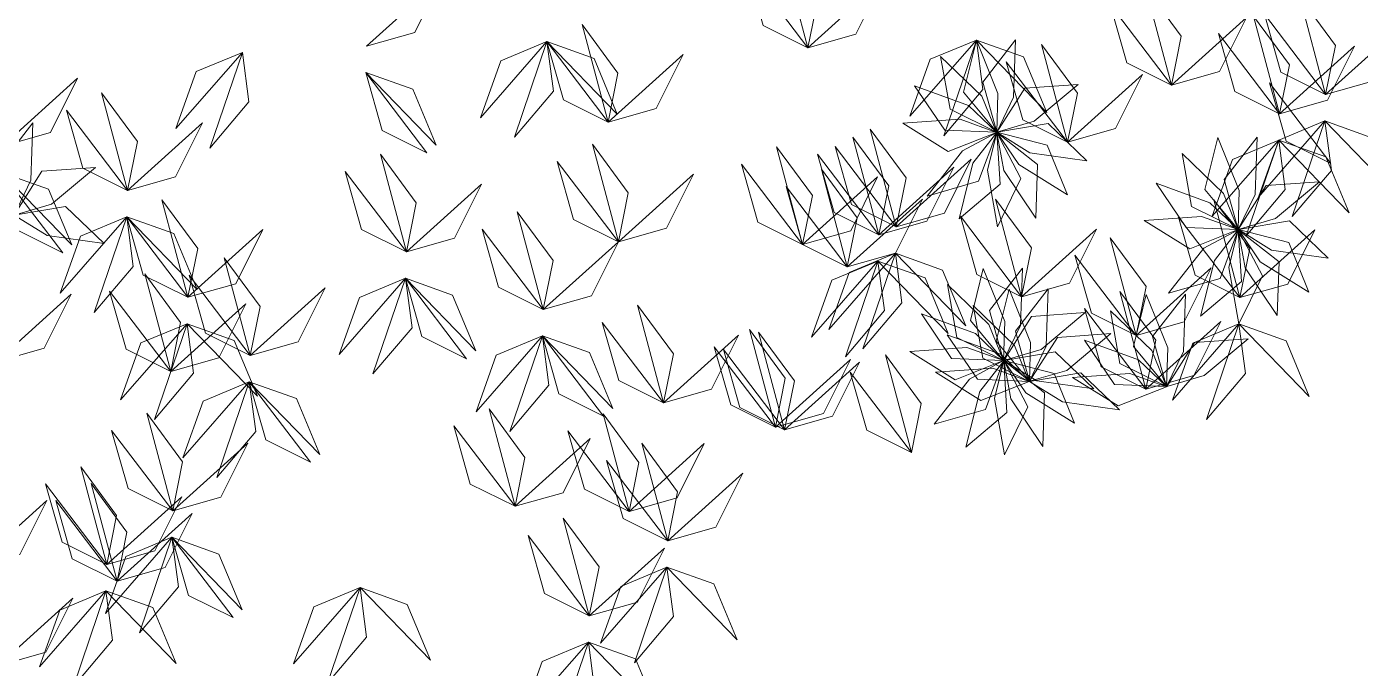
# Model space of a CAD drawing. Header units: inches. Extents: x 4350 to 28384, y -6772 to 993.
# Drawn here: x 15436.1 to 15515.3, y -3554.4 to -3516.3 of the extents above; entities that cross this region are included whole.
import ezdxf

# ---------------------------------------------------------------- set-up
doc = ezdxf.new("R2010")
doc.units = ezdxf.units.IN
doc.header["$MEASUREMENT"] = 0
doc.layers.add('ARREDAMENTO', color=2, linetype='Continuous', lineweight=18)

# ---------------------------------------------------------------- blocks, each defined once
blk = doc.blocks.new('chioma jacaranda')
at = {"layer": 'ARREDAMENTO', "lineweight": 0}
for points in [[(14543.827, -3515.251), (14544.412, -3512.345), (14542.285, -3509.455), (14543.827, -3515.251)], [(14517.645, -3515.158), (14520.497, -3514.352), (14522.097, -3511.139), (14517.645, -3515.158)], [(14543.827, -3515.251), (14541.173, -3513.93), (14540.196, -3510.477), (14543.827, -3515.251)], [(14543.827, -3515.251), (14546.68, -3514.444), (14548.279, -3511.232), (14543.827, -3515.251)], [(14565.4, -3517.471), (14565.985, -3514.565), (14563.857, -3511.675), (14565.4, -3517.471)], [(14565.4, -3517.471), (14562.746, -3516.15), (14561.769, -3512.697), (14565.4, -3517.471)], [(14574.551, -3518.034), (14575.136, -3515.128), (14573.009, -3512.238), (14574.551, -3518.034)], [(14565.4, -3517.471), (14568.252, -3516.664), (14569.852, -3513.452), (14565.4, -3517.471)], [(14571.815, -3519.175), (14572.4, -3516.269), (14570.273, -3513.379), (14571.815, -3519.175)], [(14574.551, -3518.034), (14571.897, -3516.713), (14570.92, -3513.26), (14574.551, -3518.034)], [(14531.975, -3519.667), (14532.56, -3516.761), (14530.433, -3513.871), (14531.975, -3519.667)], [(14574.551, -3518.034), (14577.404, -3517.228), (14579.003, -3514.015), (14574.551, -3518.034)], [(14528.344, -3514.893), (14525.608, -3516.034), (14524.403, -3519.414), (14528.344, -3514.893)], [(14528.344, -3514.893), (14528.734, -3517.832), (14526.418, -3520.573), (14528.344, -3514.893)], [(14531.975, -3519.667), (14529.321, -3518.346), (14528.344, -3514.893), (14531.975, -3519.667)], [(14528.344, -3514.893), (14531.137, -3515.889), (14532.518, -3519.201), (14528.344, -3514.893)], [(14531.975, -3519.667), (14529.321, -3518.346), (14528.344, -3514.893), (14531.975, -3519.667)], [(14553.827, -3514.802), (14551.091, -3515.943), (14549.885, -3519.323), (14553.827, -3514.802)], [(14553.827, -3514.802), (14554.216, -3517.74), (14551.901, -3520.482), (14553.827, -3514.802)], [(14553.827, -3514.802), (14555.104, -3517.962), (14555.031, -3520.267), (14553.065, -3517.891), (14553.827, -3514.802)], [(14553.827, -3514.802), (14556.619, -3515.797), (14558.001, -3519.109), (14553.827, -3514.802)], [(14556.157, -3514.783), (14556.038, -3518.189), (14555.034, -3520.266), (14554.205, -3517.295), (14556.157, -3514.783)], [(14559.234, -3520.861), (14559.819, -3517.954), (14557.692, -3515.064), (14559.234, -3520.861)], [(14571.815, -3519.175), (14569.161, -3517.854), (14568.184, -3514.401), (14571.815, -3519.175)], [(14571.815, -3519.175), (14574.668, -3518.368), (14576.267, -3515.156), (14571.815, -3519.175)], [(14510.272, -3515.532), (14507.536, -3516.673), (14506.331, -3520.053), (14510.272, -3515.532)], [(14510.272, -3515.532), (14510.662, -3518.471), (14508.346, -3521.212), (14510.272, -3515.532)], [(14531.975, -3519.667), (14534.828, -3518.861), (14536.427, -3515.648), (14531.975, -3519.667)], [(14551.706, -3515.767), (14554.157, -3518.135), (14555.029, -3520.27), (14552.266, -3518.899), (14551.706, -3515.767)], [(14521.223, -3521.499), (14518.569, -3520.178), (14517.592, -3516.725), (14521.223, -3521.499)], [(14517.592, -3516.725), (14520.385, -3517.721), (14521.766, -3521.033), (14517.592, -3516.725)], [(14559.234, -3520.861), (14556.58, -3519.54), (14555.603, -3516.086), (14559.234, -3520.861)], [(14496.036, -3521.09), (14498.888, -3520.283), (14500.488, -3517.071), (14496.036, -3521.09)], [(14496.036, -3521.09), (14498.888, -3520.283), (14500.488, -3517.071), (14496.036, -3521.09)], [(14550.16, -3517.512), (14553.363, -3518.677), (14555.028, -3520.274), (14551.946, -3520.145), (14550.16, -3517.512)], [(14559.868, -3517.432), (14557.257, -3519.623), (14555.042, -3520.267), (14556.694, -3517.662), (14559.868, -3517.432)], [(14559.234, -3520.861), (14562.087, -3520.054), (14563.686, -3516.841), (14559.234, -3520.861)], [(14574.857, -3522.122), (14572.203, -3520.801), (14571.226, -3517.348), (14574.857, -3522.122)], [(14503.461, -3523.731), (14504.046, -3520.825), (14501.918, -3517.935), (14503.461, -3523.731)], [(14503.461, -3523.731), (14500.807, -3522.41), (14499.83, -3518.957), (14503.461, -3523.731)], [(14497.846, -3519.706), (14497.727, -3523.112), (14496.723, -3525.189), (14495.893, -3522.218), (14497.846, -3519.706)], [(14503.461, -3523.731), (14506.313, -3522.924), (14507.913, -3519.712), (14503.461, -3523.731)], [(14549.458, -3519.734), (14552.858, -3519.496), (14555.028, -3520.278), (14552.161, -3521.413), (14549.458, -3519.734)], [(14560.381, -3521.963), (14557.006, -3521.488), (14555.046, -3520.273), (14558.087, -3519.758), (14560.381, -3521.963)], [(14574.499, -3519.601), (14571.763, -3520.742), (14570.558, -3524.122), (14574.499, -3519.601)], [(14574.499, -3519.601), (14574.889, -3522.54), (14572.573, -3525.282), (14574.499, -3519.601)], [(14574.499, -3519.601), (14577.291, -3520.597), (14578.673, -3523.909), (14574.499, -3519.601)], [(14548.038, -3526.356), (14548.623, -3523.45), (14546.495, -3520.56), (14548.038, -3526.356)], [(14549.073, -3525.889), (14549.658, -3522.983), (14547.531, -3520.093), (14549.073, -3525.889)], [(14550.902, -3524.059), (14553.001, -3521.373), (14555.034, -3520.283), (14553.959, -3523.174), (14550.902, -3524.059)], [(14552.799, -3525.413), (14553.624, -3522.106), (14555.037, -3520.283), (14555.231, -3523.362), (14552.799, -3525.413)], [(14555.082, -3525.879), (14554.491, -3522.522), (14555.041, -3520.282), (14556.47, -3523.016), (14555.082, -3525.879)], [(14557.358, -3525.376), (14555.452, -3522.55), (14555.044, -3520.28), (14557.461, -3522.196), (14557.358, -3525.376)], [(14559.232, -3523.991), (14556.342, -3522.184), (14555.045, -3520.277), (14558.033, -3521.043), (14559.232, -3523.991)], [(14568.151, -3520.579), (14569.428, -3523.739), (14569.355, -3526.045), (14567.389, -3523.668), (14568.151, -3520.579)], [(14570.482, -3520.56), (14570.363, -3523.966), (14569.359, -3526.043), (14568.529, -3523.072), (14570.482, -3520.56)], [(14532.581, -3526.774), (14533.166, -3523.868), (14531.039, -3520.978), (14532.581, -3526.774)], [(14543.515, -3526.942), (14544.1, -3524.036), (14541.972, -3521.146), (14543.515, -3526.942)], [(14549.073, -3525.889), (14546.42, -3524.568), (14545.443, -3521.115), (14549.073, -3525.889)], [(14571.763, -3520.742), (14569.027, -3521.883), (14567.821, -3525.263), (14571.763, -3520.742)], [(14571.763, -3520.742), (14572.152, -3523.681), (14569.837, -3526.422), (14571.763, -3520.742)], [(14571.763, -3520.742), (14574.555, -3521.738), (14575.937, -3525.05), (14571.763, -3520.742)], [(14520.002, -3527.377), (14520.587, -3524.47), (14518.459, -3521.58), (14520.002, -3527.377)], [(14532.581, -3526.774), (14529.927, -3525.453), (14528.95, -3522), (14532.581, -3526.774)], [(14543.515, -3526.942), (14540.861, -3525.621), (14539.884, -3522.168), (14543.515, -3526.942)], [(14548.038, -3526.356), (14545.384, -3525.035), (14544.407, -3521.582), (14548.038, -3526.356)], [(14549.073, -3525.889), (14551.926, -3525.083), (14553.526, -3521.87), (14549.073, -3525.889)], [(14566.03, -3521.544), (14568.481, -3523.912), (14569.353, -3526.048), (14566.59, -3524.676), (14566.03, -3521.544)], [(14499.614, -3527.431), (14496.96, -3526.11), (14495.983, -3522.657), (14499.614, -3527.431)], [(14495.983, -3522.657), (14498.776, -3523.652), (14500.157, -3526.964), (14495.983, -3522.657)], [(14501.556, -3522.356), (14498.945, -3524.546), (14496.73, -3525.19), (14498.382, -3522.585), (14501.556, -3522.356)], [(14520.002, -3527.377), (14517.348, -3526.056), (14516.371, -3522.602), (14520.002, -3527.377)], [(14532.581, -3526.774), (14535.434, -3525.967), (14537.033, -3522.755), (14532.581, -3526.774)], [(14543.515, -3526.942), (14546.367, -3526.135), (14547.967, -3522.923), (14543.515, -3526.942)], [(14546.168, -3528.263), (14546.753, -3525.357), (14544.626, -3522.467), (14546.168, -3528.263)], [(14548.038, -3526.356), (14550.89, -3525.55), (14552.49, -3522.337), (14548.038, -3526.356)], [(14520.002, -3527.377), (14522.854, -3526.57), (14524.454, -3523.357), (14520.002, -3527.377)], [(14546.168, -3528.263), (14543.515, -3526.942), (14542.538, -3523.489), (14546.168, -3528.263)], [(14564.484, -3523.289), (14567.687, -3524.455), (14569.352, -3526.051), (14566.27, -3525.922), (14564.484, -3523.289)], [(14574.192, -3523.21), (14571.581, -3525.401), (14569.366, -3526.044), (14571.018, -3523.44), (14574.192, -3523.21)], [(14507.039, -3530.072), (14507.624, -3527.166), (14505.497, -3524.276), (14507.039, -3530.072)], [(14546.168, -3528.263), (14549.021, -3527.456), (14550.621, -3524.244), (14546.168, -3528.263)], [(14556.508, -3530.037), (14557.092, -3527.131), (14554.965, -3524.241), (14556.508, -3530.037)], [(14569.459, -3530.089), (14570.044, -3527.183), (14567.917, -3524.293), (14569.459, -3530.089)], [(14502.07, -3526.886), (14498.694, -3526.411), (14496.734, -3525.196), (14499.775, -3524.681), (14502.07, -3526.886)], [(14503.409, -3525.298), (14500.672, -3526.439), (14499.467, -3529.819), (14503.409, -3525.298)], [(14503.409, -3525.298), (14503.798, -3528.237), (14501.483, -3530.978), (14503.409, -3525.298)], [(14507.039, -3530.072), (14504.386, -3528.751), (14503.409, -3525.298), (14507.039, -3530.072)], [(14503.409, -3525.298), (14506.201, -3526.293), (14507.582, -3529.605), (14503.409, -3525.298)], [(14528.129, -3530.793), (14528.714, -3527.887), (14526.587, -3524.997), (14528.129, -3530.793)], [(14556.508, -3530.037), (14553.854, -3528.716), (14552.877, -3525.263), (14556.508, -3530.037)], [(14563.782, -3525.511), (14567.182, -3525.274), (14569.353, -3526.055), (14566.485, -3527.191), (14563.782, -3525.511)], [(14569.459, -3530.089), (14566.805, -3528.768), (14565.828, -3525.315), (14569.459, -3530.089)], [(14507.039, -3530.072), (14509.892, -3529.265), (14511.491, -3526.053), (14507.039, -3530.072)], [(14528.129, -3530.793), (14525.475, -3529.472), (14524.498, -3526.019), (14528.129, -3530.793)], [(14556.508, -3530.037), (14559.36, -3529.231), (14560.96, -3526.018), (14556.508, -3530.037)], [(14565.226, -3529.836), (14567.325, -3527.15), (14569.358, -3526.06), (14568.283, -3528.951), (14565.226, -3529.836)], [(14567.123, -3531.19), (14567.948, -3527.883), (14569.362, -3526.061), (14569.555, -3529.139), (14567.123, -3531.19)], [(14569.407, -3531.656), (14568.815, -3528.3), (14569.365, -3526.06), (14570.794, -3528.793), (14569.407, -3531.656)], [(14571.682, -3531.153), (14569.776, -3528.328), (14569.368, -3526.057), (14571.785, -3527.973), (14571.682, -3531.153)], [(14574.705, -3527.74), (14571.33, -3527.266), (14569.37, -3526.05), (14572.411, -3525.536), (14574.705, -3527.74)], [(14573.557, -3529.768), (14570.666, -3527.962), (14569.37, -3526.054), (14572.357, -3526.821), (14573.557, -3529.768)], [(14569.459, -3530.089), (14572.312, -3529.283), (14573.911, -3526.07), (14569.459, -3530.089)], [(14528.129, -3530.793), (14530.982, -3529.986), (14532.581, -3526.774), (14528.129, -3530.793)], [(14563.308, -3532.338), (14563.893, -3529.432), (14561.765, -3526.542), (14563.308, -3532.338)], [(14510.737, -3533.525), (14511.322, -3530.619), (14509.195, -3527.729), (14510.737, -3533.525)], [(14549.021, -3527.456), (14546.285, -3528.597), (14545.08, -3531.977), (14549.021, -3527.456)], [(14549.021, -3527.456), (14549.411, -3530.395), (14547.095, -3533.137), (14549.021, -3527.456)], [(14549.021, -3527.456), (14551.813, -3528.452), (14553.195, -3531.764), (14549.021, -3527.456)], [(14563.308, -3532.338), (14560.654, -3531.017), (14559.677, -3527.564), (14563.308, -3532.338)], [(14547.985, -3527.923), (14545.249, -3529.064), (14544.044, -3532.444), (14547.985, -3527.923)], [(14547.985, -3527.923), (14548.375, -3530.862), (14546.06, -3533.604), (14547.985, -3527.923)], [(14547.985, -3527.923), (14550.778, -3528.919), (14552.159, -3532.231), (14547.985, -3527.923)], [(14554.237, -3528.353), (14555.513, -3531.514), (14555.441, -3533.819), (14553.474, -3531.443), (14554.237, -3528.353)], [(14556.567, -3528.334), (14556.448, -3531.741), (14555.444, -3533.817), (14554.614, -3530.847), (14556.567, -3528.334)], [(14563.308, -3532.338), (14566.16, -3531.531), (14567.76, -3528.319), (14563.308, -3532.338)], [(14506.024, -3534.479), (14506.609, -3531.573), (14504.482, -3528.683), (14506.024, -3534.479)], [(14510.737, -3533.525), (14508.083, -3532.204), (14507.106, -3528.751), (14510.737, -3533.525)], [(14519.949, -3528.944), (14517.213, -3530.084), (14516.008, -3533.465), (14519.949, -3528.944)], [(14519.949, -3528.944), (14520.339, -3531.882), (14518.023, -3534.624), (14519.949, -3528.944)], [(14523.58, -3533.718), (14520.926, -3532.397), (14519.949, -3528.944), (14523.58, -3533.718)], [(14519.949, -3528.944), (14522.742, -3529.939), (14524.123, -3533.251), (14519.949, -3528.944)], [(14552.115, -3529.319), (14554.567, -3531.686), (14555.438, -3533.822), (14552.675, -3532.451), (14552.115, -3529.319)], [(14495.658, -3533.907), (14498.51, -3533.101), (14500.11, -3529.888), (14495.658, -3533.907)], [(14506.024, -3534.479), (14503.37, -3533.158), (14502.393, -3529.705), (14506.024, -3534.479)], [(14510.737, -3533.525), (14513.59, -3532.719), (14515.189, -3529.506), (14510.737, -3533.525)], [(14555.764, -3529.594), (14557.041, -3532.754), (14556.968, -3535.06), (14555.002, -3532.683), (14555.764, -3529.594)], [(14558.095, -3529.575), (14557.976, -3532.981), (14556.972, -3535.058), (14556.142, -3532.087), (14558.095, -3529.575)], [(14563.88, -3535.519), (14564.465, -3532.613), (14562.337, -3529.723), (14563.88, -3535.519)], [(14563.908, -3529.904), (14565.185, -3533.064), (14565.112, -3535.37), (14563.146, -3532.993), (14563.908, -3529.904)], [(14566.239, -3529.885), (14566.12, -3533.291), (14565.116, -3535.368), (14564.286, -3532.397), (14566.239, -3529.885)], [(14506.024, -3534.479), (14508.877, -3533.672), (14510.476, -3530.46), (14506.024, -3534.479)], [(14535.259, -3536.341), (14535.844, -3533.435), (14533.716, -3530.545), (14535.259, -3536.341)], [(14553.643, -3530.559), (14556.095, -3532.927), (14556.966, -3535.062), (14554.203, -3533.691), (14553.643, -3530.559)], [(14560.277, -3530.984), (14557.666, -3533.175), (14555.451, -3533.818), (14557.104, -3531.214), (14560.277, -3530.984)], [(14563.88, -3535.519), (14561.226, -3534.198), (14560.249, -3530.745), (14563.88, -3535.519)], [(14561.787, -3530.869), (14564.239, -3533.237), (14565.11, -3535.372), (14562.347, -3534.001), (14561.787, -3530.869)], [(14506.987, -3531.639), (14504.251, -3532.78), (14503.046, -3536.16), (14506.987, -3531.639)], [(14506.987, -3531.639), (14507.377, -3534.578), (14505.061, -3537.319), (14506.987, -3531.639)], [(14506.987, -3531.639), (14509.779, -3532.634), (14511.161, -3535.946), (14506.987, -3531.639)], [(14535.259, -3536.341), (14532.605, -3535.02), (14531.628, -3531.567), (14535.259, -3536.341)], [(14550.57, -3531.063), (14553.773, -3532.229), (14555.437, -3533.826), (14552.356, -3533.697), (14550.57, -3531.063)], [(14563.88, -3535.519), (14566.732, -3534.712), (14568.332, -3531.5), (14563.88, -3535.519)], [(14569.407, -3531.656), (14566.671, -3532.797), (14565.465, -3536.177), (14569.407, -3531.656)], [(14569.407, -3531.656), (14569.796, -3534.595), (14567.481, -3537.337), (14569.407, -3531.656)], [(14569.407, -3531.656), (14572.199, -3532.652), (14573.58, -3535.964), (14569.407, -3531.656)], [(14528.077, -3532.36), (14525.341, -3533.501), (14524.135, -3536.881), (14528.077, -3532.36)], [(14528.077, -3532.36), (14528.466, -3535.299), (14526.151, -3538.04), (14528.077, -3532.36)], [(14531.707, -3537.134), (14529.054, -3535.813), (14528.077, -3532.36), (14531.707, -3537.134)], [(14528.077, -3532.36), (14530.869, -3533.355), (14532.251, -3536.667), (14528.077, -3532.36)], [(14535.259, -3536.341), (14538.111, -3535.535), (14539.711, -3532.322), (14535.259, -3536.341)], [(14541.904, -3537.779), (14542.489, -3534.872), (14540.362, -3531.982), (14541.904, -3537.779)], [(14542.445, -3537.938), (14543.03, -3535.032), (14540.903, -3532.142), (14542.445, -3537.938)], [(14552.098, -3532.304), (14555.3, -3533.47), (14556.965, -3535.066), (14553.883, -3534.937), (14552.098, -3532.304)], [(14561.805, -3532.225), (14559.194, -3534.415), (14556.979, -3535.059), (14558.632, -3532.454), (14561.805, -3532.225)], [(14569.949, -3532.535), (14567.338, -3534.725), (14565.123, -3535.369), (14566.776, -3532.764), (14569.949, -3532.535)], [(14541.904, -3537.779), (14539.25, -3536.458), (14538.273, -3533.004), (14541.904, -3537.779)], [(14542.445, -3537.938), (14539.791, -3536.617), (14538.814, -3533.164), (14542.445, -3537.938)], [(14549.868, -3533.286), (14553.268, -3533.048), (14555.438, -3533.829), (14552.57, -3534.965), (14549.868, -3533.286)], [(14560.791, -3535.515), (14557.416, -3535.04), (14555.455, -3533.825), (14558.497, -3533.31), (14560.791, -3535.515)], [(14560.242, -3532.614), (14563.444, -3533.78), (14565.109, -3535.376), (14562.027, -3535.247), (14560.242, -3532.614)], [(14541.904, -3537.779), (14544.757, -3536.972), (14546.356, -3533.759), (14541.904, -3537.779)], [(14542.445, -3537.938), (14545.298, -3537.131), (14546.897, -3533.919), (14542.445, -3537.938)], [(14549.971, -3539.287), (14550.556, -3536.381), (14548.429, -3533.491), (14549.971, -3539.287)], [(14551.312, -3537.61), (14553.41, -3534.924), (14555.443, -3533.834), (14554.368, -3536.726), (14551.312, -3537.61)], [(14553.208, -3538.965), (14554.033, -3535.658), (14555.447, -3533.835), (14555.641, -3536.913), (14553.208, -3538.965)], [(14555.492, -3539.431), (14554.9, -3536.074), (14555.451, -3533.834), (14556.88, -3536.567), (14555.492, -3539.431)], [(14557.768, -3538.928), (14555.862, -3536.102), (14555.453, -3533.832), (14557.871, -3535.747), (14557.768, -3538.928)], [(14559.642, -3537.542), (14556.752, -3535.736), (14555.455, -3533.828), (14558.443, -3534.595), (14559.642, -3537.542)], [(14549.971, -3539.287), (14547.317, -3537.966), (14546.34, -3534.513), (14549.971, -3539.287)], [(14551.395, -3534.526), (14554.796, -3534.288), (14556.966, -3535.07), (14554.098, -3536.205), (14551.395, -3534.526)], [(14562.319, -3536.755), (14558.943, -3536.28), (14556.983, -3535.065), (14560.024, -3534.55), (14562.319, -3536.755)], [(14559.539, -3534.836), (14562.94, -3534.598), (14565.11, -3535.38), (14562.242, -3536.515), (14559.539, -3534.836)], [(14510.685, -3535.092), (14507.949, -3536.233), (14506.743, -3539.613), (14510.685, -3535.092)], [(14510.685, -3535.092), (14511.074, -3538.031), (14508.759, -3540.773), (14510.685, -3535.092)], [(14514.316, -3539.866), (14511.662, -3538.545), (14510.685, -3535.092), (14514.316, -3539.866)], [(14510.685, -3535.092), (14513.477, -3536.088), (14514.859, -3539.4), (14510.685, -3535.092)], [(14506.143, -3542.753), (14506.728, -3539.847), (14504.6, -3536.957), (14506.143, -3542.753)], [(14526.45, -3542.482), (14527.034, -3539.575), (14524.907, -3536.685), (14526.45, -3542.482)], [(14533.219, -3542.781), (14533.804, -3539.875), (14531.677, -3536.985), (14533.219, -3542.781)], [(14506.143, -3542.753), (14503.489, -3541.432), (14502.512, -3537.979), (14506.143, -3542.753)], [(14526.45, -3542.482), (14523.796, -3541.161), (14522.819, -3537.707), (14526.45, -3542.482)], [(14533.219, -3542.781), (14530.565, -3541.46), (14529.588, -3538.007), (14533.219, -3542.781)], [(14506.143, -3542.753), (14508.995, -3541.947), (14510.595, -3538.734), (14506.143, -3542.753)], [(14526.45, -3542.482), (14529.302, -3541.675), (14530.902, -3538.462), (14526.45, -3542.482)], [(14533.219, -3542.781), (14536.072, -3541.975), (14537.671, -3538.762), (14533.219, -3542.781)], [(14535.516, -3544.528), (14536.1, -3541.621), (14533.973, -3538.731), (14535.516, -3544.528)], [(14502.224, -3545.931), (14502.808, -3543.025), (14500.681, -3540.135), (14502.224, -3545.931)], [(14535.516, -3544.528), (14532.862, -3543.206), (14531.885, -3539.753), (14535.516, -3544.528)], [(14502.224, -3545.931), (14499.57, -3544.61), (14498.593, -3541.157), (14502.224, -3545.931)], [(14502.834, -3546.92), (14503.419, -3544.014), (14501.292, -3541.124), (14502.834, -3546.92)], [(14535.516, -3544.528), (14538.368, -3543.721), (14539.968, -3540.508), (14535.516, -3544.528)], [(14502.224, -3545.931), (14505.076, -3545.124), (14506.676, -3541.912), (14502.224, -3545.931)], [(14494.21, -3546.155), (14497.063, -3545.348), (14498.662, -3542.136), (14494.21, -3546.155)], [(14502.834, -3546.92), (14500.181, -3545.599), (14499.204, -3542.146), (14502.834, -3546.92)], [(14502.834, -3546.92), (14505.687, -3546.113), (14507.286, -3542.901), (14502.834, -3546.92)], [(14530.858, -3548.983), (14531.443, -3546.077), (14529.316, -3543.187), (14530.858, -3548.983)], [(14506.091, -3544.32), (14503.354, -3545.461), (14502.149, -3548.841), (14506.091, -3544.32)], [(14506.091, -3544.32), (14506.48, -3547.259), (14504.165, -3550.001), (14506.091, -3544.32)], [(14509.721, -3549.094), (14507.068, -3547.773), (14506.091, -3544.32), (14509.721, -3549.094)], [(14506.091, -3544.32), (14508.883, -3545.316), (14510.264, -3548.628), (14506.091, -3544.32)], [(14530.858, -3548.983), (14528.204, -3547.662), (14527.227, -3544.209), (14530.858, -3548.983)], [(14530.858, -3548.983), (14533.711, -3548.177), (14535.31, -3544.964), (14530.858, -3548.983)], [(14535.463, -3546.095), (14532.727, -3547.235), (14531.522, -3550.616), (14535.463, -3546.095)], [(14535.463, -3546.095), (14535.853, -3549.033), (14533.537, -3551.775), (14535.463, -3546.095)], [(14535.463, -3546.095), (14538.255, -3547.09), (14539.637, -3550.402), (14535.463, -3546.095)], [(14502.171, -3547.498), (14499.435, -3548.639), (14498.23, -3552.019), (14502.171, -3547.498)], [(14502.171, -3547.498), (14502.561, -3550.437), (14500.245, -3553.178), (14502.171, -3547.498)], [(14502.171, -3547.498), (14504.964, -3548.494), (14506.345, -3551.806), (14502.171, -3547.498)], [(14517.255, -3547.309), (14514.518, -3548.45), (14513.313, -3551.83), (14517.255, -3547.309)], [(14517.255, -3547.309), (14517.644, -3550.248), (14515.329, -3552.989), (14517.255, -3547.309)], [(14517.255, -3547.309), (14520.047, -3548.305), (14521.428, -3551.617), (14517.255, -3547.309)], [(14495.753, -3551.951), (14498.605, -3551.144), (14500.205, -3547.932), (14495.753, -3551.951)], [(14530.806, -3550.55), (14528.07, -3551.691), (14526.864, -3555.071), (14530.806, -3550.55)], [(14530.806, -3550.55), (14531.195, -3553.489), (14528.88, -3556.231), (14530.806, -3550.55)], [(14530.806, -3550.55), (14533.598, -3551.546), (14534.98, -3554.858), (14530.806, -3550.55)]]:
    blk.add_lwpolyline(points, dxfattribs=at)

msp = doc.modelspace()

# ---------------------------------------------------------------- block references
msp.add_blockref('chioma jacaranda', (938.649, -2.319))

doc.saveas('drawing.dxf')
